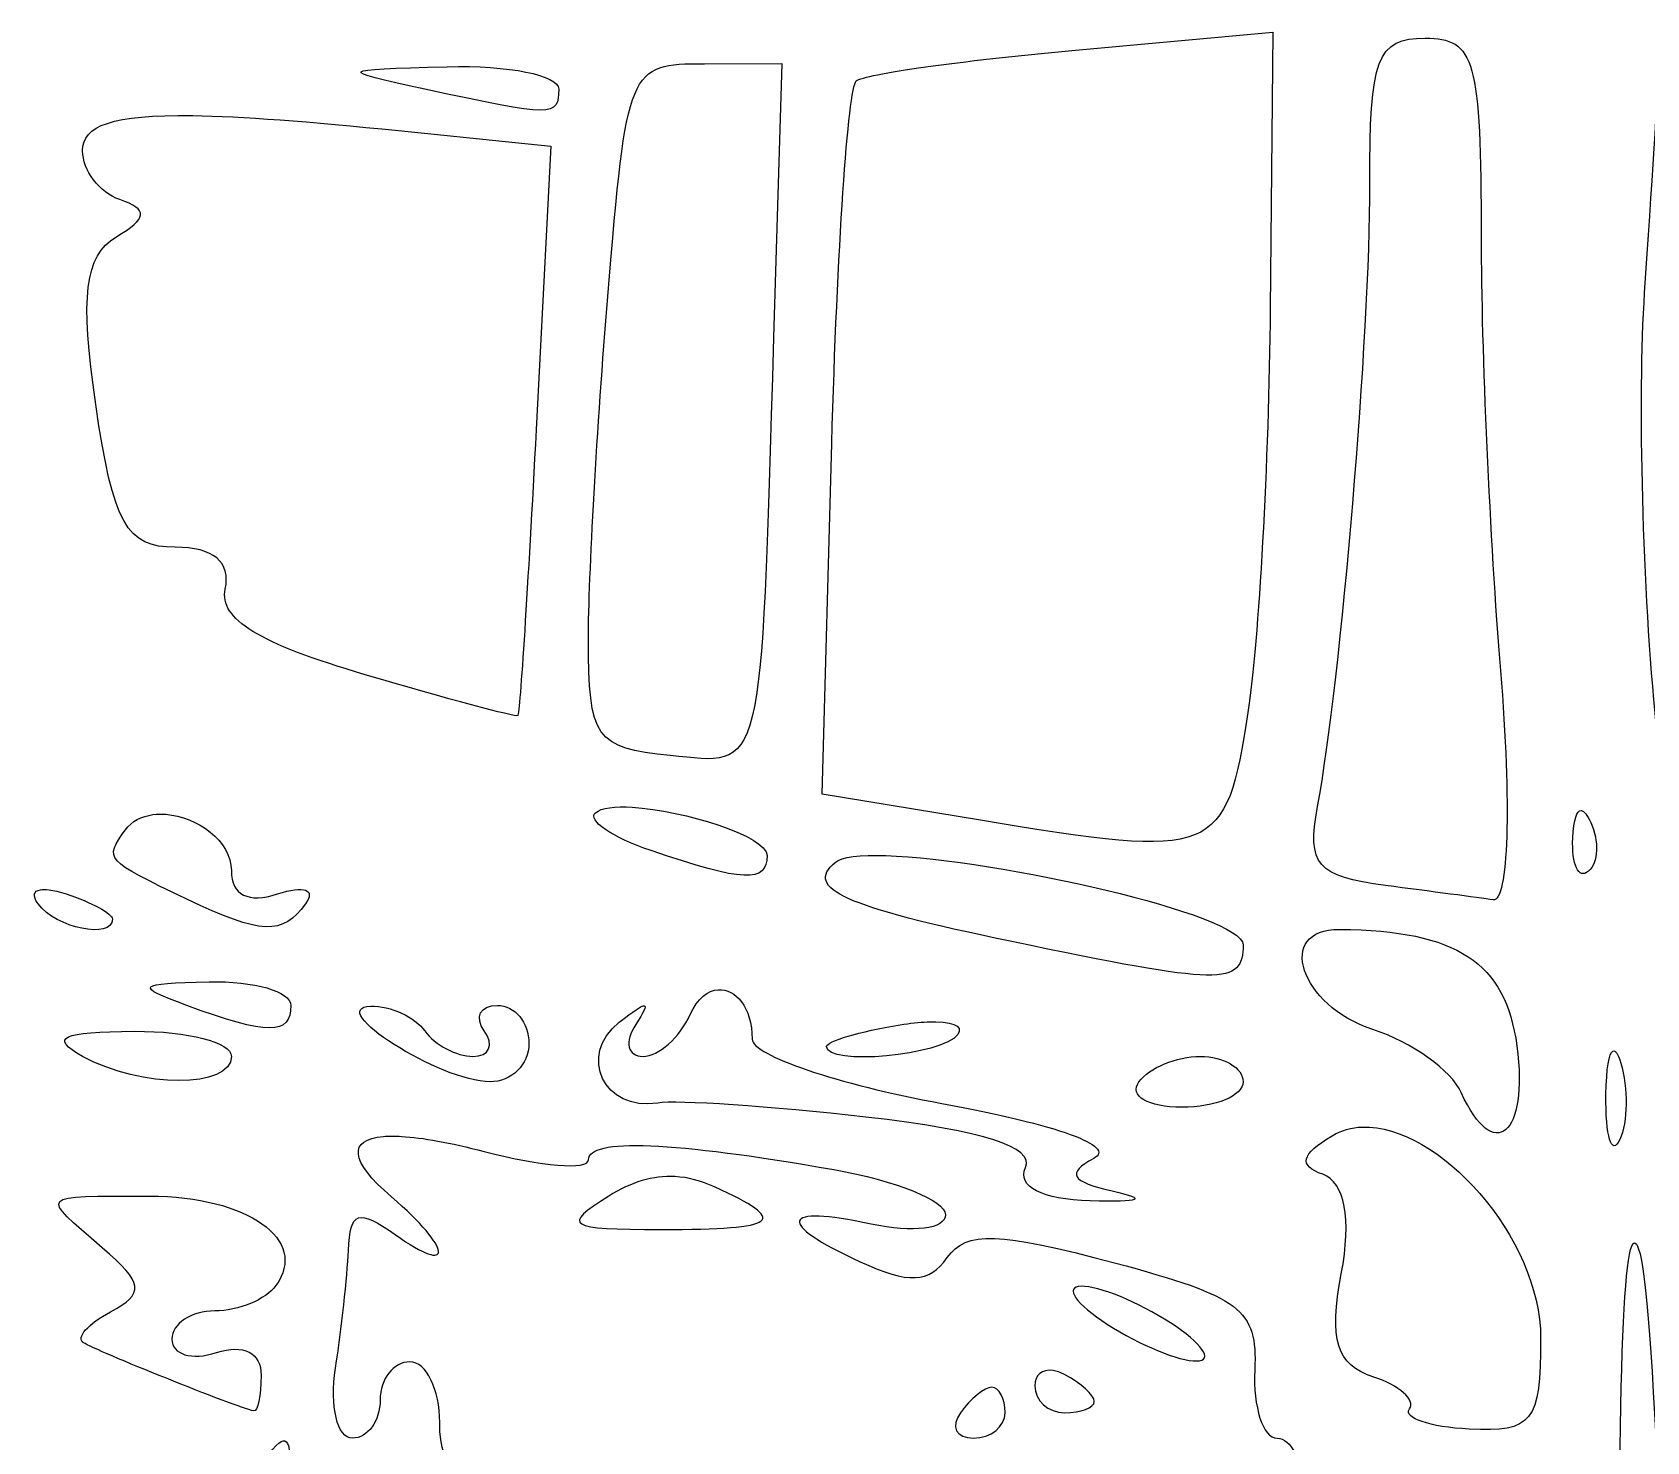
# Model space of a CAD drawing. Extents: x 26 to 243, y 4 to 296.
# Drawn here: x 144.67 to 159.67, y 151.51 to 164.61 of the extents above; entities that cross this region are included whole.
import ezdxf

# ---------------------------------------------------------------- set-up
doc = ezdxf.new("R2010")
doc.units = 0
doc.layers.add('Layer_1', color=7, linetype='CONTINUOUS')

msp = doc.modelspace()

# ---------------------------------------------------------------- linework, layer by layer
at = {"layer": 'Layer_1', "color": 7}
for points in [[(154.328151, 164.435786), (156.194565, 164.60501), (156.194565, 164.60501)], [(156.194565, 164.60501), (156.170314, 162.035244)], [(157.610088, 164.549886), (157.610088, 164.549886)], [(148.522202, 164.285303), (148.522202, 164.285303)], [(150.913372, 164.313415), (151.632708, 164.313968), (151.632708, 164.313968)], [(151.632708, 164.313968), (151.556091, 161.771761)], [(146.159141, 163.831103), (146.159141, 163.831103)], [(148.070756, 163.691092), (149.485175, 163.545573), (149.349023, 160.914071)], [(153.47873, 157.283767), (152.006983, 157.527954), (152.096281, 160.783433)], [(150.242544, 157.405035), (150.242544, 157.405035)], [(159.060334, 157.373615), (159.060334, 157.373615)], [(145.908889, 157.339441), (145.908889, 157.339441)], [(159.148529, 157.263371), (159.147978, 157.263371)], [(152.598436, 156.955794), (152.598436, 156.955794)], [(144.743068, 156.638844), (144.743068, 156.638844)], [(156.816888, 156.270081), (156.816888, 156.270081)], [(146.310175, 155.783358), (146.310175, 155.783358)], [(151.041806, 155.710048), (151.041806, 155.710048)], [(148.989632, 155.563976), (148.989632, 155.563976)], [(152.983737, 155.411288), (152.983737, 155.411288)], [(145.618951, 155.323646), (145.618951, 155.323646)], [(159.354684, 155.138988), (159.354684, 155.138988)], [(155.519879, 155.090483), (155.519879, 155.090483)], [(157.025797, 154.433983), (157.025797, 154.433983)], [(148.099969, 154.346892), (148.099969, 154.346892)], [(150.638315, 153.973168), (150.638315, 153.973168)], [(145.757305, 153.792371), (145.757305, 153.792371)], [(159.552019, 153.35691), (159.552019, 153.35691)], [(154.413591, 152.955074), (154.413591, 152.955074)], [(154.151762, 152.171797), (154.151762, 152.171797)], [(153.58401, 152.016355), (153.58401, 152.016355)]]:
    msp.add_lwpolyline(points, dxfattribs=at)
for points in [[(152.323933, 164.153011), (152.399963, 164.215678), (153.301708, 164.342777), (154.328151, 164.435786)], [(157.095252, 163.190038), (157.090793, 164.364827), (157.160931, 164.549886), (157.610088, 164.549886)], [(157.610088, 164.549886), (158.074738, 164.549886), (158.129882, 164.352946), (158.129882, 162.694498)], [(148.314943, 164.076944), (147.489415, 164.256609), (147.490284, 164.257447), (148.522202, 164.285303)], [(148.522202, 164.285303), (149.092432, 164.300684), (149.559035, 164.207006), (149.559035, 164.076944)], [(150.014892, 162.148793), (150.192015, 164.282847), (150.204599, 164.313178), (150.913372, 164.313415)], [(152.096281, 160.783433), (152.145388, 162.573972), (152.247902, 164.090349), (152.323933, 164.153011)], [(159.649033, 162.185174), (159.715578, 163.160644), (159.774591, 164.091856), (159.779671, 164.254436)], [(149.559035, 164.076944), (149.559035, 163.816402), (149.512102, 163.816402), (148.314943, 164.076944)], [(145.134982, 163.505334), (145.134982, 163.737227), (145.408297, 163.84163), (146.159141, 163.831103)], [(146.159141, 163.831103), (146.609647, 163.824781), (147.232398, 163.777249), (148.070756, 163.691092)], [(145.480594, 163.05058), (145.290517, 163.11655), (145.134982, 163.321082), (145.134982, 163.505334)], [(156.610183, 157.411097), (156.829215, 158.587374), (157.100332, 161.819338), (157.095252, 163.190038)], [(145.445316, 162.702214), (145.740126, 162.878637), (145.747802, 162.957848), (145.480594, 163.05058)], [(145.257353, 161.147234), (145.110316, 162.15387), (145.156039, 162.529101), (145.445316, 162.702214)], [(158.129882, 162.694498), (158.129882, 161.673979), (158.210772, 159.865028), (158.309578, 158.674482)], [(159.757621, 158.165161), (159.631496, 159.400756), (159.58251, 161.209707), (159.649033, 162.185174)], [(149.835195, 158.972139), (149.835195, 159.5288), (149.916086, 160.958219), (150.014892, 162.148793)], [(156.170314, 162.035244), (156.156993, 160.621917), (156.063809, 158.934705), (155.963056, 158.285876)], [(151.556091, 161.771761), (151.431969, 157.643053), (151.470704, 157.799049), (150.595872, 157.885143)], [(145.996533, 159.82046), (145.541732, 159.82046), (145.419067, 160.040322), (145.257353, 161.147234)], [(149.349023, 160.914071), (149.274064, 159.466937), (149.197608, 158.271068), (149.178699, 158.25611)], [(146.460656, 159.431854), (146.51346, 159.684476), (146.350917, 159.82046), (145.996533, 159.82046)], [(147.761523, 158.6359), (146.771035, 158.927593), (146.402433, 159.153408), (146.460656, 159.431854)], [(150.595872, 157.885143), (149.898473, 157.953777), (149.835195, 158.043809), (149.835195, 158.972139)], [(149.178699, 158.25611), (149.159818, 158.241152), (148.521857, 158.411982), (147.761523, 158.6359)], [(158.309578, 158.674482), (158.412956, 157.429148), (158.383791, 156.524762), (158.240676, 156.545138)], [(155.963056, 158.285876), (155.756074, 156.952574), (155.674867, 156.91976), (153.47873, 157.283767)], [(149.90079, 157.353772), (149.955639, 157.400686), (150.082874, 157.414524), (150.242544, 157.405035)], [(150.242544, 157.405035), (150.721548, 157.376576), (151.494355, 157.138629), (151.494355, 156.956897)], [(157.241875, 156.677983), (156.602642, 156.761236), (156.509288, 156.869366), (156.610183, 157.411097)], [(158.98151, 157.120609), (158.989807, 157.292781), (159.018433, 157.379043), (159.060334, 157.373615)], [(159.060334, 157.373615), (159.08548, 157.37037), (159.115435, 157.334113), (159.148529, 157.263371)], [(145.531307, 157.192815), (145.59221, 157.277104), (145.684268, 157.322776), (145.788174, 157.336684)], [(145.788174, 157.336684), (145.827138, 157.341899), (145.867639, 157.342687), (145.908889, 157.339441)], [(145.908889, 157.339441), (146.197639, 157.316703), (146.517431, 157.096301), (146.517431, 156.813579)], [(150.417279, 157.002648), (150.053071, 157.127261), (149.820638, 157.285207), (149.90079, 157.353772)], [(159.147978, 157.263371), (159.227932, 157.092663), (159.218351, 156.888854), (159.126479, 156.810275)], [(146.102917, 156.551753), (145.338772, 156.916791), (145.334936, 156.921072), (145.531307, 157.192815)], [(159.126479, 156.810275), (159.034615, 156.731695), (158.969374, 156.871322), (158.98151, 157.120609)], [(151.494355, 156.956897), (151.494355, 156.699426), (151.27642, 156.708714), (150.417279, 157.002648)], [(152.127148, 156.892954), (152.188458, 156.945391), (152.360068, 156.963389), (152.598436, 156.955794)], [(152.598436, 156.955794), (153.631386, 156.922881), (155.917855, 156.408709), (155.917855, 156.12787)], [(146.517431, 156.813579), (146.517431, 156.590158), (146.676542, 156.511003), (146.946826, 156.599709)], [(153.754336, 156.15984), (152.21171, 156.48157), (151.841087, 156.648296), (152.127148, 156.892954)], [(144.722122, 156.507106), (144.667639, 156.58251), (144.67886, 156.627852), (144.743068, 156.638844)], [(144.743068, 156.638844), (144.764472, 156.64251), (144.792031, 156.642454), (144.824648, 156.638294)], [(144.824648, 156.638294), (144.868141, 156.632734), (144.920789, 156.619893), (144.982297, 156.599709)], [(146.946826, 156.599709), (147.192867, 156.680461), (147.30386, 156.641156), (147.207001, 156.507106)], [(158.240676, 156.545138), (158.103855, 156.56464), (157.654343, 156.624273), (157.241875, 156.677983)], [(145.411692, 156.365995), (145.411692, 156.174467), (144.884513, 156.282403), (144.722122, 156.507106)], [(144.982297, 156.599709), (145.218294, 156.52225), (145.411692, 156.417111), (145.411692, 156.365995)], [(147.207001, 156.507106), (146.994488, 156.213022), (146.795349, 156.220969), (146.102917, 156.551753)], [(155.917855, 156.12787), (155.917855, 155.745394), (155.725687, 155.748679), (153.754336, 156.15984)], [(157.124465, 155.339631), (156.446313, 155.560149), (156.209856, 156.275754), (156.816888, 156.270081)], [(156.816888, 156.270081), (157.907931, 156.259893), (158.3556, 155.96492), (158.461716, 155.187497)], [(146.102917, 155.563976), (145.612894, 155.74407), (145.636426, 155.768626), (146.310175, 155.783358)], [(146.310175, 155.783358), (146.728369, 155.792502), (147.070298, 155.694043), (147.070298, 155.563976)], [(150.77998, 155.479089), (150.848009, 155.63071), (150.945861, 155.703438), (151.041806, 155.710048)], [(151.041806, 155.710048), (151.20171, 155.721055), (151.355998, 155.548532), (151.355998, 155.250887)], [(147.070298, 155.563976), (147.070298, 155.286424), (146.858087, 155.286424), (146.102917, 155.563976)], [(147.814439, 155.55626), (147.995541, 155.560408), (148.220963, 155.457016), (148.314943, 155.326954)], [(148.867814, 155.326954), (148.773806, 155.457016), (148.828596, 155.563976), (148.989632, 155.563976)], [(148.989632, 155.563976), (149.150668, 155.563978), (149.282325, 155.404085), (149.282325, 155.208994)], [(150.121276, 155.406879), (150.388201, 155.617649), (150.424063, 155.613054), (150.274514, 155.386483)], [(148.920731, 154.854009), (148.461245, 154.854009), (147.370899, 155.546128), (147.814439, 155.55626)], [(150.342312, 155.090483), (150.487092, 155.090483), (150.684109, 155.265379), (150.77998, 155.479089)], [(152.730177, 155.383729), (152.824064, 155.399082), (152.909541, 155.408211), (152.983737, 155.411288)], [(152.983737, 155.411288), (153.206326, 155.420488), (153.326815, 155.376786), (153.26651, 155.29333)], [(145.134982, 155.090483), (144.820276, 155.264436), (144.937102, 155.320824), (145.618951, 155.323646)], [(145.618951, 155.323646), (146.113178, 155.325622), (146.517431, 155.220545), (146.517431, 155.090483)], [(148.314943, 155.326954), (148.408923, 155.196892), (148.609891, 155.090483), (148.761981, 155.090483)], [(148.761981, 155.090483), (148.914039, 155.090483), (148.961791, 155.196892), (148.867814, 155.326954)], [(150.478465, 154.657227), (149.97879, 154.577002), (149.730426, 155.098238), (150.121276, 155.406879)], [(150.274514, 155.386483), (150.167213, 155.223906), (150.197532, 155.090483), (150.342312, 155.090483)], [(152.047222, 155.181432), (152.047222, 155.231303), (152.354624, 155.322323), (152.730177, 155.383729)], [(153.26651, 155.29333), (153.124919, 155.097394), (152.047222, 154.998459), (152.047222, 155.181432)], [(157.945226, 154.75424), (157.853222, 154.9593), (157.483875, 155.222752), (157.124465, 155.339631)], [(149.282325, 155.208994), (149.282325, 155.013899), (149.119751, 154.854012), (148.920731, 154.854009)], [(151.355998, 155.250887), (151.355998, 155.100541), (152.149353, 154.831569), (153.118786, 154.652815)], [(158.461716, 155.187497), (158.574435, 154.361768), (158.2452, 154.085636), (157.945226, 154.75424)], [(159.28964, 154.736051), (159.293139, 154.979917), (159.318918, 155.12249), (159.354684, 155.138988)], [(159.354684, 155.138988), (159.376133, 155.148894), (159.401154, 155.113365), (159.427443, 155.027093)], [(146.517431, 155.090483), (146.517431, 154.790108), (145.678401, 154.790108), (145.134982, 155.090483)], [(154.950473, 154.854009), (155.044453, 154.984071), (155.300734, 155.090483), (155.519879, 155.090483)], [(155.519879, 155.090483), (155.738997, 155.090483), (155.917855, 154.984071), (155.917855, 154.854009)], [(159.427443, 155.027093), (159.497632, 154.797008), (159.49328, 154.477781), (159.41752, 154.317677)], [(155.349002, 154.617538), (155.035905, 154.617538), (154.856493, 154.72395), (154.950473, 154.854009)], [(155.917855, 154.854009), (155.917855, 154.72395), (155.662099, 154.617538), (155.349002, 154.617538)], [(152.413781, 154.526038), (151.527857, 154.626888), (150.657083, 154.685903), (150.478465, 154.657227)], [(159.41752, 154.317677), (159.341772, 154.157575), (159.283995, 154.345873), (159.28964, 154.736051)], [(153.895998, 154.056954), (153.982273, 154.249229), (153.496385, 154.402795), (152.413781, 154.526038)], [(153.118786, 154.652815), (154.204436, 154.452627), (154.746218, 154.256189), (154.529897, 154.141841)], [(156.744678, 154.352954), (156.830844, 154.40407), (156.925682, 154.430128), (157.025797, 154.433983)], [(157.025797, 154.433983), (157.72664, 154.460964), (158.682752, 153.413789), (158.682752, 152.470004)], [(148.005713, 153.784652), (147.610124, 154.122997), (147.603498, 154.319192), (147.930746, 154.346342)], [(147.930746, 154.346342), (147.979833, 154.350412), (148.03608, 154.35055), (148.099969, 154.346892)], [(148.099969, 154.346892), (148.29164, 154.335922), (148.549442, 154.289906), (148.867814, 154.206331)], [(149.835746, 154.130264), (149.835746, 154.333371), (150.616494, 154.30207), (152.116674, 154.038212)], [(156.658138, 153.994665), (156.42903, 154.075056), (156.454808, 154.180974), (156.744678, 154.352954)], [(148.867814, 154.206331), (149.399913, 154.066654), (149.835746, 154.032463), (149.835746, 154.130264)], [(154.529897, 154.141841), (154.272426, 154.005745), (154.318846, 153.925216), (154.702978, 153.840326)], [(150.638315, 153.973168), (150.435629, 153.983638), (150.234071, 153.923943), (150.023711, 153.792371)], [(151.006528, 153.878358), (150.88213, 153.935299), (150.759928, 153.966877), (150.638315, 153.973168)], [(152.116674, 154.038212), (152.686904, 153.937913), (153.153511, 153.749529), (153.153511, 153.61984)], [(154.497374, 153.74772), (154.047738, 153.761888), (153.816891, 153.880636), (153.895998, 154.056954)], [(156.830118, 153.07083), (156.927062, 153.581737), (156.863624, 153.922568), (156.658138, 153.994665)], [(145.317986, 153.312813), (144.728311, 153.817178), (144.708567, 153.794911), (145.757305, 153.792371)], [(145.757305, 153.792371), (146.669983, 153.790113), (147.23883, 153.386817), (146.930841, 152.960586)], [(148.038233, 153.435182), (148.593392, 153.041115), (148.569141, 153.302743), (148.005713, 153.784652)], [(150.023711, 153.792371), (149.581723, 153.515951), (149.633994, 153.482587), (150.511535, 153.482587)], [(150.511535, 153.482587), (151.617536, 153.482589), (151.70991, 153.556388), (151.006528, 153.878358)], [(154.702978, 153.840326), (155.043423, 153.765085), (154.971366, 153.732763), (154.497374, 153.74772)], [(147.604426, 153.286905), (147.620203, 153.653286), (147.695079, 153.678768), (148.038233, 153.435182)], [(152.462286, 153.532196), (151.616354, 153.713789), (151.566702, 153.545491), (152.35921, 153.182726)], [(153.153511, 153.61984), (153.153511, 153.486408), (152.853418, 153.448235), (152.462286, 153.532196)], [(153.169496, 153.221311), (153.350287, 153.471481), (153.639881, 153.462205), (154.723925, 153.172252)], [(145.395157, 152.717499), (145.713447, 152.885752), (145.700482, 152.985672), (145.317986, 153.312813)], [(159.435713, 147.625372), (159.383716, 151.256573), (159.426995, 153.325485), (159.552019, 153.35691)], [(159.552019, 153.35691), (159.564945, 153.360156), (159.578686, 153.341586), (159.593359, 153.300686)], [(147.485365, 152.193844), (147.54054, 152.551516), (147.593984, 153.043373), (147.604426, 153.286905)], [(152.35921, 153.182726), (152.813955, 152.974573), (152.997707, 152.983561), (153.169496, 153.221311)], [(154.723925, 153.172252), (155.897684, 152.858311), (156.052692, 152.739877), (156.026445, 152.179513)], [(159.593359, 153.300686), (159.730152, 152.919429), (159.864205, 149.601345), (159.891016, 145.92708)], [(157.125018, 152.113919), (156.786126, 152.22514), (156.714097, 152.459221), (156.830118, 153.07083)], [(146.930841, 152.960586), (146.837595, 152.831556), (146.582206, 152.725768), (146.363092, 152.725768)], [(154.413591, 152.955074), (154.252583, 152.950925), (154.362573, 152.791046), (154.657778, 152.600092)], [(155.243169, 152.614973), (154.947993, 152.805931), (154.574627, 152.959222), (154.413591, 152.955074)], [(145.143251, 152.430315), (145.071623, 152.47686), (145.184817, 152.606315), (145.395157, 152.717499)], [(146.363092, 152.725768), (146.143974, 152.725768), (145.964563, 152.607918), (145.964563, 152.463942)], [(154.657778, 152.600092), (154.952954, 152.409132), (155.32577, 152.256393), (155.486806, 152.260542)], [(155.486806, 152.260542), (155.647813, 152.264691), (155.538373, 152.424016), (155.243169, 152.614973)], [(146.724686, 151.795869), (146.553521, 151.835504), (145.260006, 152.354448), (145.143251, 152.430315)], [(145.964563, 152.463942), (145.964563, 152.319967), (146.150985, 152.263395), (146.379077, 152.338263)], [(146.379077, 152.338263), (146.631722, 152.421177), (146.794141, 152.33883), (146.794141, 152.12715)], [(158.682752, 152.470004), (158.682752, 151.692437), (158.607548, 151.597495), (158.017986, 151.627746)], [(146.794141, 152.12715), (146.794141, 151.936139), (146.762701, 151.787063), (146.724686, 151.795869)], [(147.642461, 151.543412), (147.500673, 151.543412), (147.430191, 151.83617), (147.485365, 152.193844)], [(148.17659, 152.252826), (148.0245, 152.252826), (147.899879, 152.093486), (147.899879, 151.898394)], [(148.453297, 151.687831), (148.453297, 151.998513), (148.328651, 152.252826), (148.17659, 152.252826)], [(154.151762, 152.171797), (154.052623, 152.186049), (153.982539, 152.133991), (153.982539, 152.030686)], [(154.259249, 152.134865), (154.221234, 152.15496), (154.184807, 152.167044), (154.151762, 152.171797)], [(154.535409, 151.884063), (154.535409, 151.941419), (154.41131, 152.05448), (154.259249, 152.134865)], [(156.026445, 152.179513), (156.01002, 151.829648), (156.10323, 151.543412), (156.233701, 151.543412)], [(157.463465, 151.814608), (157.524029, 151.898524), (157.371709, 152.032952), (157.125018, 152.113919)], [(153.58401, 152.016355), (153.516954, 152.016355), (153.385294, 151.909946), (153.291314, 151.779884)], [(153.706381, 151.779884), (153.706381, 151.909946), (153.651066, 152.016355), (153.58401, 152.016355)], [(153.982539, 152.030686), (153.982539, 151.892945), (154.107188, 151.779884), (154.259249, 151.779884)], [(147.899879, 151.898394), (147.899879, 151.7033), (147.784137, 151.543412), (147.642461, 151.543412)], [(154.259249, 151.779884), (154.41131, 151.779884), (154.535409, 151.826707), (154.535409, 151.884063)], [(158.017986, 151.627746), (157.652395, 151.646514), (157.4029, 151.730689), (157.463465, 151.814608)], [(149.490134, 150.937625), (148.641887, 151.08926), (148.453297, 151.225689), (148.453297, 151.687831)], [(153.291314, 151.779884), (153.197334, 151.649821), (153.252097, 151.543412), (153.413133, 151.543412)], [(153.413133, 151.543412), (153.574169, 151.543412), (153.706381, 151.649821), (153.706381, 151.779884)], [(146.794141, 151.306941), (147.021132, 151.60737), (147.062771, 151.595971), (147.06644, 151.231975)], [(156.233701, 151.543412), (156.364172, 151.543412), (156.471276, 151.333439), (156.471276, 151.076532)]]:
    msp.add_open_spline(points, degree=3, dxfattribs=at)

doc.saveas('drawing.dxf')
